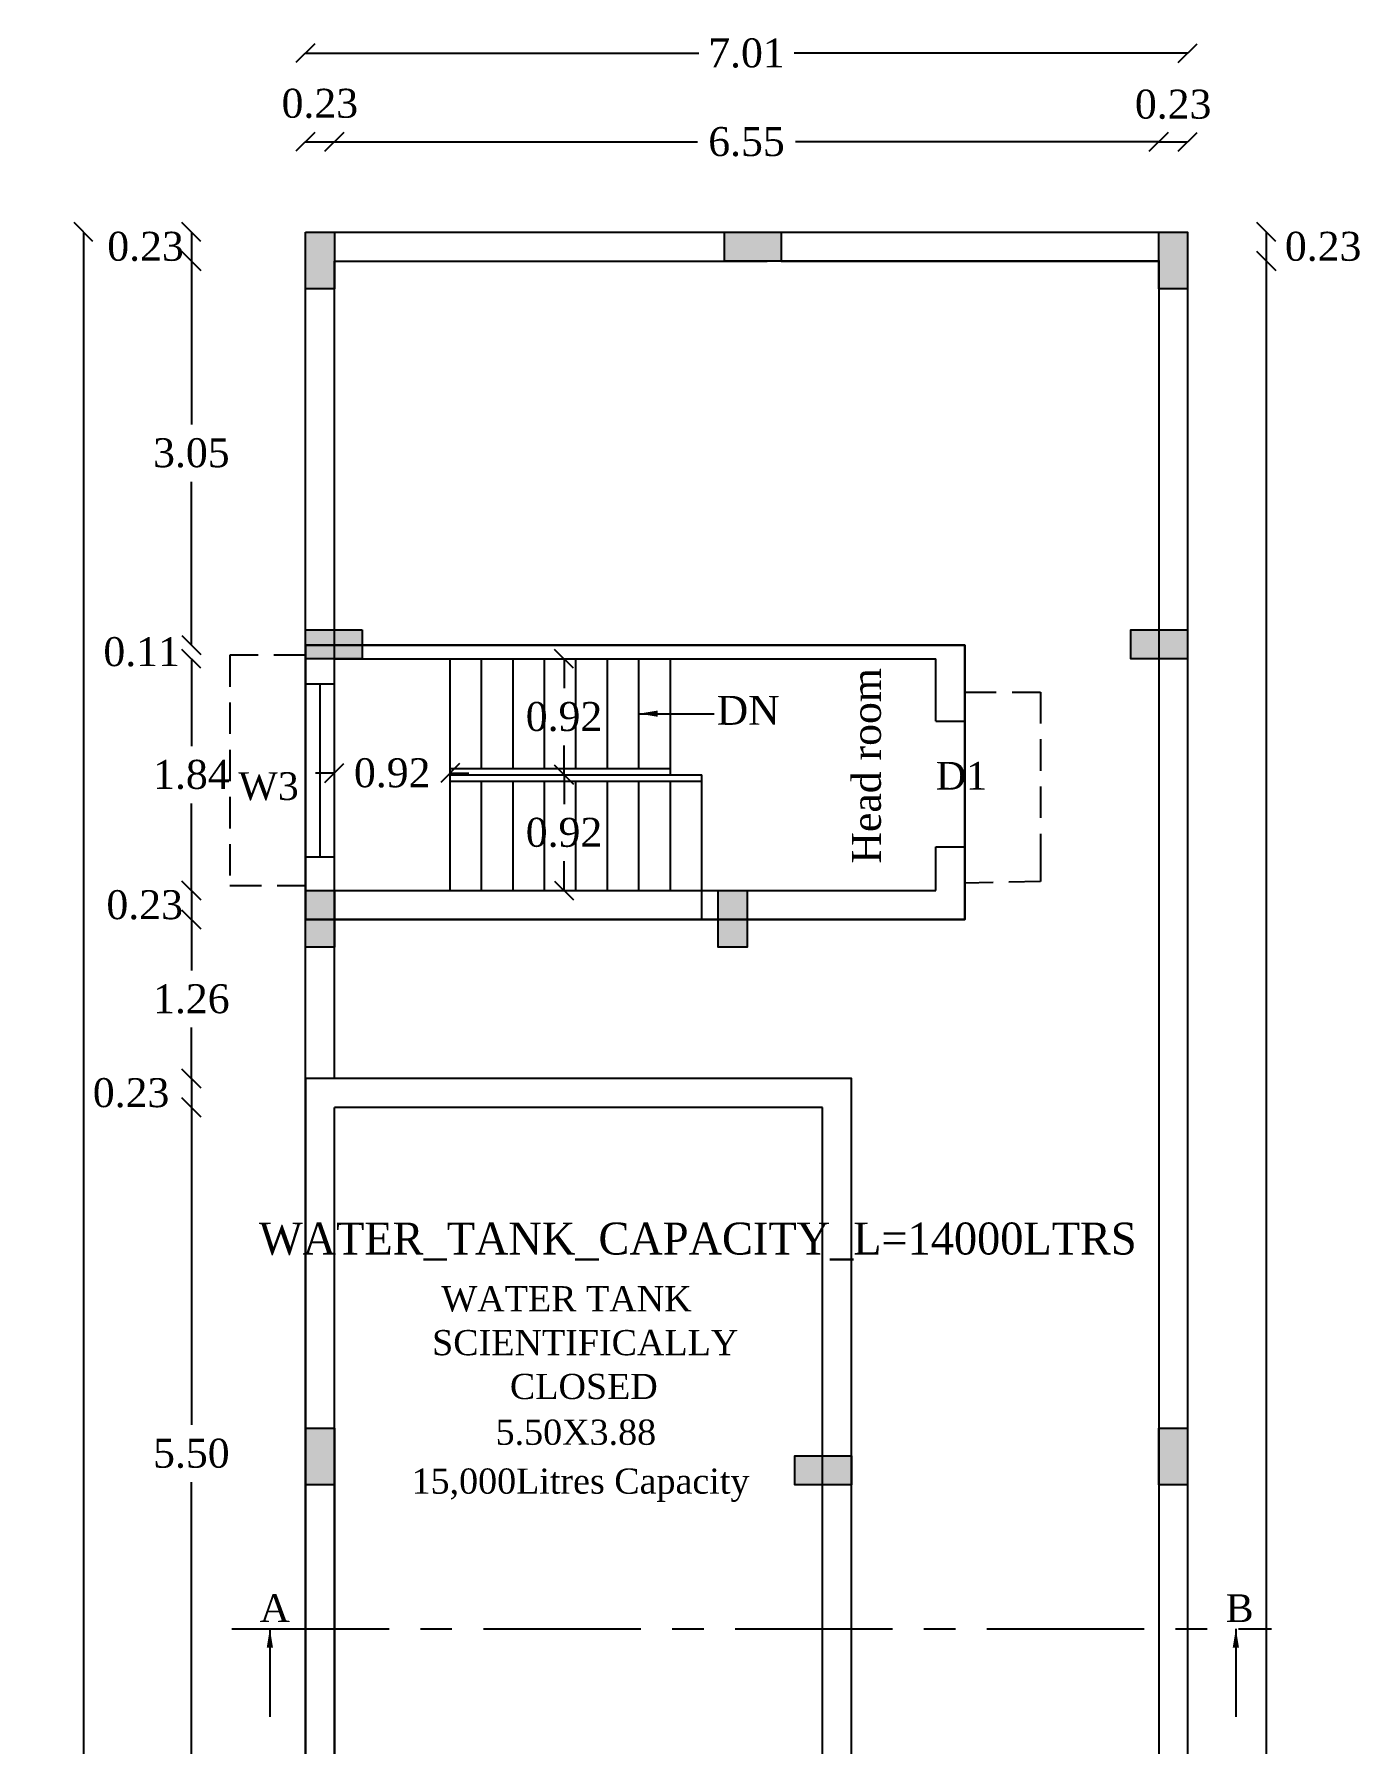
# Model space of a CAD drawing. Header units: metres. Extents: x 7608 to 7792, y -2400 to -2275.
# Drawn here: x 7703.95 to 7714.53, y -2312.57 to -2298.99 of the extents above; entities that cross this region are included whole.
import ezdxf
from ezdxf.enums import TextEntityAlignment as Align

# ---------------------------------------------------------------- set-up
doc = ezdxf.new("R2010")
doc.units = ezdxf.units.M
doc.header["$MEASUREMENT"] = 0
doc.linetypes.add('CENTER', pattern=[2, 1.25, -0.25, 0.25, -0.25])
doc.linetypes.add('HIDDEN', pattern=[0.375, 0.25, -0.125])
for name, color, linetype in [('BLK_1_FLR_5_ROOF_AREA', 7, 'Continuous'), ('BLK_1_STAIR_HEADROOM', 55, 'Continuous'), ('WATER_TANK_CALCULATION', 150, 'Continuous')]:
    doc.layers.add(name, color=color, linetype=linetype)
doc.layers.add('SOLAR_PANEL', color=1, linetype='Continuous', plot=False)
doc.styles.add('ED', font='romantic.ttf', dxfattribs={"width": 0.96})
doc.styles.add('Isa-', font='times.ttf')
doc.styles.add('STYLE2', font='times.ttf')
doc.dimstyles.new('ISO-25', dxfattribs={"dimscale": 0, "dimtxt": 0.23, "dimasz": 0.15, "dimexe": 1.25, "dimexo": 0.625, "dimgap": 0.11, "dimtad": 0, "dimtih": 1, "dimtoh": 1, "dimzin": 1, "dimdsep": 46, "dimtxsty": 'STYLE2', "dimblk": 'OBLIQUE', "dimcen": 0, "dimse1": 1, "dimse2": 1, "dimclrd": 1, "dimclrt": 3, "dimadec": 0, "dimazin": 2, "dimtfac": 1, "dimtix": 1, "dimtofl": 0, "dimtmove": 0, "dimatfit": 3, "dimfxl": 0, "dimtolj": 1, "dimarcsym": 0})

# ---------------------------------------------------------------- blocks, each defined once
blk = doc.blocks.new('_Oblique')
at = {"color": 0, "linetype": 'ByBlock', "lineweight": -2}
blk.add_line((-0.5, -0.5), (0.5, 0.5), dxfattribs=at)
blk = doc.blocks.new('*D258')
at = {"color": 1, "lineweight": -2}
for p, q in [((7706.332, -2304.858), (7706.182, -2304.858)), ((7707.252, -2304.858), (7707.402, -2304.858))]:
    blk.add_line(p, q, dxfattribs=at)
at = {"layer": 'Defpoints', "color": 0}
for p in [(7706.332, -2304.878), (7707.252, -2304.858), (7707.252, -2304.878)]:
    blk.add_point(p, dxfattribs=at)
at = {"color": 1, "lineweight": -2, "xscale": 0.15, "yscale": 0.15, "zscale": 0.15}
blk.add_blockref('_Oblique', (7706.332, -2304.858), dxfattribs=at)
at = {"color": 1, "lineweight": -2, "xscale": 0.15, "yscale": 0.15, "zscale": 0.15, "rotation": 180}
blk.add_blockref('_Oblique', (7707.252, -2304.858), dxfattribs=at)
at = {"color": 3, "insert": (7706.792, -2304.858), "char_height": 0.23, "attachment_point": 5, "style": 'STYLE2'}
blk.add_mtext('\\A1;0.92', dxfattribs=at)
blk = doc.blocks.new('*D259')
at = {"color": 1, "lineweight": -2}
for p, q in [((7708.157, -2304.871), (7708.157, -2305.104)), ((7708.157, -2305.791), (7708.157, -2305.559))]:
    blk.add_line(p, q, dxfattribs=at)
at = {"layer": 'Defpoints', "color": 0}
for p in [(7708.157, -2304.871), (7708.157, -2304.871), (7708.157, -2305.791)]:
    blk.add_point(p, dxfattribs=at)
at = {"color": 1, "lineweight": -2, "xscale": 0.15, "yscale": 0.15, "zscale": 0.15}
for p, rotation in [((7708.157, -2304.871), 90), ((7708.157, -2305.791), 270)]:
    blk.add_blockref('_Oblique', p, dxfattribs=dict(at, rotation=rotation))
at = {"color": 3, "insert": (7708.157, -2305.331), "char_height": 0.23, "attachment_point": 5, "style": 'STYLE2'}
blk.add_mtext('\\A1;0.92', dxfattribs=at)
blk = doc.blocks.new('*D260')
at = {"color": 1, "lineweight": -2}
for p, q in [((7708.157, -2303.951), (7708.157, -2304.184)), ((7708.157, -2304.871), (7708.157, -2304.639))]:
    blk.add_line(p, q, dxfattribs=at)
at = {"layer": 'Defpoints', "color": 0}
for p in [(7708.157, -2303.951), (7708.157, -2303.951), (7708.157, -2304.871)]:
    blk.add_point(p, dxfattribs=at)
at = {"color": 1, "lineweight": -2, "xscale": 0.15, "yscale": 0.15, "zscale": 0.15}
for p, rotation in [((7708.157, -2303.951), 90), ((7708.157, -2304.871), 270)]:
    blk.add_blockref('_Oblique', p, dxfattribs=dict(at, rotation=rotation))
at = {"color": 3, "insert": (7708.157, -2304.411), "char_height": 0.23, "attachment_point": 5, "style": 'STYLE2'}
blk.add_mtext('\\A1;0.92', dxfattribs=at)
blk = doc.blocks.new('*D268')
at = {"color": 1, "lineweight": -2}
blk.add_line((7706.102, -2299.844), (7706.332, -2299.844), dxfattribs=at)
at = {"layer": 'Defpoints', "color": 0}
for p in [(7706.332, -2299.844), (7706.102, -2302.914), (7706.332, -2302.914)]:
    blk.add_point(p, dxfattribs=at)
at = {"color": 1, "lineweight": -2, "xscale": 0.15, "yscale": 0.15, "zscale": 0.15, "rotation": 180}
blk.add_blockref('_Oblique', (7706.102, -2299.844), dxfattribs=at)
at = {"color": 1, "lineweight": -2, "xscale": 0.15, "yscale": 0.15, "zscale": 0.15}
blk.add_blockref('_Oblique', (7706.332, -2299.844), dxfattribs=at)
at = {"color": 3, "insert": (7706.217, -2299.54), "char_height": 0.23, "attachment_point": 5, "style": 'STYLE2'}
blk.add_mtext('\\A1;0.23', dxfattribs=at)
blk = doc.blocks.new('*D269')
at = {"color": 1, "lineweight": -2}
for p, q in [((7706.332, -2299.844), (7709.218, -2299.844)), ((7712.882, -2299.844), (7709.996, -2299.844))]:
    blk.add_line(p, q, dxfattribs=at)
at = {"layer": 'Defpoints', "color": 0}
for p in [(7712.882, -2299.844), (7712.882, -2302.356), (7706.332, -2302.914)]:
    blk.add_point(p, dxfattribs=at)
at = {"color": 1, "lineweight": -2, "xscale": 0.15, "yscale": 0.15, "zscale": 0.15, "rotation": 180}
blk.add_blockref('_Oblique', (7706.332, -2299.844), dxfattribs=at)
at = {"color": 1, "lineweight": -2, "xscale": 0.15, "yscale": 0.15, "zscale": 0.15}
blk.add_blockref('_Oblique', (7712.882, -2299.844), dxfattribs=at)
at = {"color": 3, "insert": (7709.607, -2299.844), "char_height": 0.23, "attachment_point": 5, "style": 'STYLE2'}
blk.add_mtext('\\A1;6.55', dxfattribs=at)
blk = doc.blocks.new('*D270')
at = {"color": 1, "lineweight": -2}
blk.add_line((7712.882, -2299.844), (7713.112, -2299.844), dxfattribs=at)
at = {"layer": 'Defpoints', "color": 0}
for p in [(7713.112, -2299.844), (7712.882, -2302.356), (7713.112, -2302.369)]:
    blk.add_point(p, dxfattribs=at)
at = {"color": 1, "lineweight": -2, "xscale": 0.15, "yscale": 0.15, "zscale": 0.15, "rotation": 180}
blk.add_blockref('_Oblique', (7712.882, -2299.844), dxfattribs=at)
at = {"color": 1, "lineweight": -2, "xscale": 0.15, "yscale": 0.15, "zscale": 0.15}
blk.add_blockref('_Oblique', (7713.112, -2299.844), dxfattribs=at)
at = {"color": 3, "insert": (7712.997, -2299.547), "char_height": 0.23, "attachment_point": 5, "style": 'STYLE2'}
blk.add_mtext('\\A1;0.23', dxfattribs=at)
blk = doc.blocks.new('*D271')
at = {"color": 1, "lineweight": -2}
for p, q in [((7706.102, -2299.14), (7709.227, -2299.14)), ((7713.112, -2299.14), (7709.987, -2299.14))]:
    blk.add_line(p, q, dxfattribs=at)
at = {"layer": 'Defpoints', "color": 0}
for p in [(7713.112, -2299.14), (7706.102, -2303.2), (7713.112, -2303.2)]:
    blk.add_point(p, dxfattribs=at)
at = {"color": 1, "lineweight": -2, "xscale": 0.15, "yscale": 0.15, "zscale": 0.15, "rotation": 180}
blk.add_blockref('_Oblique', (7706.102, -2299.14), dxfattribs=at)
at = {"color": 1, "lineweight": -2, "xscale": 0.15, "yscale": 0.15, "zscale": 0.15}
blk.add_blockref('_Oblique', (7713.112, -2299.14), dxfattribs=at)
at = {"color": 3, "insert": (7709.607, -2299.14), "char_height": 0.23, "attachment_point": 5, "style": 'STYLE2'}
blk.add_mtext('\\A1;7.01', dxfattribs=at)
blk = doc.blocks.new('*D272')
at = {"color": 1, "lineweight": -2}
blk.add_line((7705.196, -2300.561), (7705.196, -2300.791), dxfattribs=at)
at = {"layer": 'Defpoints', "color": 0}
for p in [(7706.909, -2300.561), (7705.196, -2300.791), (7706.909, -2300.791)]:
    blk.add_point(p, dxfattribs=at)
at = {"color": 1, "lineweight": -2, "xscale": 0.15, "yscale": 0.15, "zscale": 0.15}
for p, rotation in [((7705.196, -2300.561), 90), ((7705.196, -2300.791), 270)]:
    blk.add_blockref('_Oblique', p, dxfattribs=dict(at, rotation=rotation))
at = {"color": 3, "insert": (7704.832, -2300.676), "char_height": 0.23, "attachment_point": 5, "style": 'STYLE2'}
blk.add_mtext('\\A1;0.23', dxfattribs=at)
blk = doc.blocks.new('*D273')
at = {"color": 1, "lineweight": -2}
for p, q in [((7705.196, -2300.791), (7705.196, -2302.089)), ((7705.196, -2303.841), (7705.196, -2302.544))]:
    blk.add_line(p, q, dxfattribs=at)
at = {"layer": 'Defpoints', "color": 0}
for p in [(7706.909, -2300.791), (7705.196, -2303.841), (7706.602, -2303.841)]:
    blk.add_point(p, dxfattribs=at)
at = {"color": 1, "lineweight": -2, "xscale": 0.15, "yscale": 0.15, "zscale": 0.15}
for p, rotation in [((7705.196, -2300.791), 90), ((7705.196, -2303.841), 270)]:
    blk.add_blockref('_Oblique', p, dxfattribs=dict(at, rotation=rotation))
at = {"color": 3, "insert": (7705.196, -2302.316), "char_height": 0.23, "attachment_point": 5, "style": 'STYLE2'}
blk.add_mtext('\\A1;3.05', dxfattribs=at)
blk = doc.blocks.new('*D274')
at = {"color": 1, "lineweight": -2}
for p, q in [((7705.196, -2303.841), (7705.196, -2303.691)), ((7705.196, -2303.951), (7705.196, -2304.101))]:
    blk.add_line(p, q, dxfattribs=at)
at = {"layer": 'Defpoints', "color": 0}
for p in [(7705.196, -2303.951), (7706.602, -2303.841), (7706.607, -2303.951)]:
    blk.add_point(p, dxfattribs=at)
at = {"color": 1, "lineweight": -2, "xscale": 0.15, "yscale": 0.15, "zscale": 0.15}
for p, rotation in [((7705.196, -2303.841), 270), ((7705.196, -2303.951), 90)]:
    blk.add_blockref('_Oblique', p, dxfattribs=dict(at, rotation=rotation))
at = {"color": 3, "insert": (7704.801, -2303.896), "char_height": 0.23, "attachment_point": 5, "style": 'STYLE2'}
blk.add_mtext('\\A1;0.11', dxfattribs=at)
blk = doc.blocks.new('*D275')
at = {"color": 1, "lineweight": -2}
for p, q in [((7705.196, -2303.951), (7705.196, -2304.644)), ((7705.196, -2305.791), (7705.196, -2305.099))]:
    blk.add_line(p, q, dxfattribs=at)
at = {"layer": 'Defpoints', "color": 0}
for p in [(7706.607, -2303.951), (7705.196, -2305.791), (7706.942, -2305.791)]:
    blk.add_point(p, dxfattribs=at)
at = {"color": 1, "lineweight": -2, "xscale": 0.15, "yscale": 0.15, "zscale": 0.15}
for p, rotation in [((7705.196, -2303.951), 90), ((7705.196, -2305.791), 270)]:
    blk.add_blockref('_Oblique', p, dxfattribs=dict(at, rotation=rotation))
at = {"color": 3, "insert": (7705.196, -2304.871), "char_height": 0.23, "attachment_point": 5, "style": 'STYLE2'}
blk.add_mtext('\\A1;1.84', dxfattribs=at)
blk = doc.blocks.new('*D276')
at = {"color": 1, "lineweight": -2}
blk.add_line((7705.196, -2305.791), (7705.196, -2306.021), dxfattribs=at)
at = {"layer": 'Defpoints', "color": 0}
for p in [(7706.942, -2305.791), (7705.196, -2306.021), (7706.95, -2306.021)]:
    blk.add_point(p, dxfattribs=at)
at = {"color": 1, "lineweight": -2, "xscale": 0.15, "yscale": 0.15, "zscale": 0.15}
for p, rotation in [((7705.196, -2305.791), 90), ((7705.196, -2306.021), 270)]:
    blk.add_blockref('_Oblique', p, dxfattribs=dict(at, rotation=rotation))
at = {"color": 3, "insert": (7704.825, -2305.906), "char_height": 0.23, "attachment_point": 5, "style": 'STYLE2'}
blk.add_mtext('\\A1;0.23', dxfattribs=at)
blk = doc.blocks.new('*D277')
at = {"color": 1, "lineweight": -2}
for p, q in [((7705.196, -2306.021), (7705.196, -2306.425)), ((7705.196, -2307.284), (7705.196, -2306.88))]:
    blk.add_line(p, q, dxfattribs=at)
at = {"layer": 'Defpoints', "color": 0}
for p in [(7706.95, -2306.021), (7705.196, -2307.284), (7707.248, -2307.284)]:
    blk.add_point(p, dxfattribs=at)
at = {"color": 1, "lineweight": -2, "xscale": 0.15, "yscale": 0.15, "zscale": 0.15}
for p, rotation in [((7705.196, -2306.021), 90), ((7705.196, -2307.284), 270)]:
    blk.add_blockref('_Oblique', p, dxfattribs=dict(at, rotation=rotation))
at = {"color": 3, "insert": (7705.196, -2306.653), "char_height": 0.23, "attachment_point": 5, "style": 'STYLE2'}
blk.add_mtext('\\A1;1.26', dxfattribs=at)
blk = doc.blocks.new('*D278')
at = {"color": 1, "lineweight": -2}
blk.add_line((7705.196, -2307.284), (7705.196, -2307.514), dxfattribs=at)
at = {"layer": 'Defpoints', "color": 0}
for p in [(7707.248, -2307.284), (7705.196, -2307.514), (7707.248, -2307.514)]:
    blk.add_point(p, dxfattribs=at)
at = {"color": 1, "lineweight": -2, "xscale": 0.15, "yscale": 0.15, "zscale": 0.15}
for p, rotation in [((7705.196, -2307.284), 90), ((7705.196, -2307.514), 270)]:
    blk.add_blockref('_Oblique', p, dxfattribs=dict(at, rotation=rotation))
at = {"color": 3, "insert": (7704.717, -2307.399), "char_height": 0.23, "attachment_point": 5, "style": 'STYLE2'}
blk.add_mtext('\\A1;0.23', dxfattribs=at)
blk = doc.blocks.new('*D279')
at = {"color": 1, "lineweight": -2}
for p, q in [((7705.196, -2307.514), (7705.196, -2310.035)), ((7705.196, -2313.011), (7705.196, -2310.49))]:
    blk.add_line(p, q, dxfattribs=at)
at = {"layer": 'Defpoints', "color": 0}
for p in [(7707.248, -2307.514), (7705.196, -2313.011), (7707.766, -2313.011)]:
    blk.add_point(p, dxfattribs=at)
at = {"color": 1, "lineweight": -2, "xscale": 0.15, "yscale": 0.15, "zscale": 0.15}
for p, rotation in [((7705.196, -2307.514), 90), ((7705.196, -2313.011), 270)]:
    blk.add_blockref('_Oblique', p, dxfattribs=dict(at, rotation=rotation))
at = {"color": 3, "insert": (7705.196, -2310.263), "char_height": 0.23, "attachment_point": 5, "style": 'STYLE2'}
blk.add_mtext('\\A1;5.50', dxfattribs=at)
blk = doc.blocks.new('*D283')
at = {"color": 1, "lineweight": -2}
for p, q in [((7704.339, -2300.561), (7704.339, -2315.804)), ((7704.339, -2331.501), (7704.339, -2316.259))]:
    blk.add_line(p, q, dxfattribs=at)
at = {"layer": 'Defpoints', "color": 0}
for p in [(7704.339, -2300.561), (7708.783, -2300.561), (7708.783, -2331.501)]:
    blk.add_point(p, dxfattribs=at)
at = {"color": 1, "lineweight": -2, "xscale": 0.15, "yscale": 0.15, "zscale": 0.15}
for p, rotation in [((7704.339, -2300.561), 90), ((7704.339, -2331.501), 270)]:
    blk.add_blockref('_Oblique', p, dxfattribs=dict(at, rotation=rotation))
at = {"color": 3, "insert": (7704.339, -2316.031), "char_height": 0.23, "attachment_point": 5, "style": 'STYLE2'}
blk.add_mtext('\\A1;30.94', dxfattribs=at)
blk = doc.blocks.new('*D288')
at = {"color": 1, "lineweight": -2}
blk.add_line((7713.737, -2300.561), (7713.737, -2300.791), dxfattribs=at)
at = {"layer": 'Defpoints', "color": 0}
for p in [(7712.048, -2300.561), (7712.048, -2300.791), (7713.737, -2300.791)]:
    blk.add_point(p, dxfattribs=at)
at = {"color": 1, "lineweight": -2, "xscale": 0.15, "yscale": 0.15, "zscale": 0.15}
for p, rotation in [((7713.737, -2300.561), 90), ((7713.737, -2300.791), 270)]:
    blk.add_blockref('_Oblique', p, dxfattribs=dict(at, rotation=rotation))
at = {"color": 3, "insert": (7714.189, -2300.676), "char_height": 0.23, "attachment_point": 5, "style": 'STYLE2'}
blk.add_mtext('\\A1;0.23', dxfattribs=at)
blk = doc.blocks.new('*D289')
at = {"color": 1, "lineweight": -2}
for p, q in [((7713.737, -2300.791), (7713.737, -2315.804)), ((7713.737, -2331.271), (7713.737, -2316.259))]:
    blk.add_line(p, q, dxfattribs=at)
at = {"layer": 'Defpoints', "color": 0}
for p in [(7712.048, -2300.791), (7712.408, -2331.271), (7713.737, -2331.271)]:
    blk.add_point(p, dxfattribs=at)
at = {"color": 1, "lineweight": -2, "xscale": 0.15, "yscale": 0.15, "zscale": 0.15}
for p, rotation in [((7713.737, -2300.791), 90), ((7713.737, -2331.271), 270)]:
    blk.add_blockref('_Oblique', p, dxfattribs=dict(at, rotation=rotation))
at = {"color": 3, "insert": (7713.737, -2316.031), "char_height": 0.23, "attachment_point": 5, "style": 'STYLE2'}
blk.add_mtext('\\A1;30.48', dxfattribs=at)
blk = doc.blocks.new('*D291')
at = {"color": 1, "lineweight": -2}
for p, q in [((7714.868, -2300.561), (7714.868, -2315.804)), ((7714.868, -2331.501), (7714.868, -2316.259))]:
    blk.add_line(p, q, dxfattribs=at)
at = {"layer": 'Defpoints', "color": 0}
for p in [(7711.382, -2300.561), (7711.382, -2331.501), (7714.868, -2331.501)]:
    blk.add_point(p, dxfattribs=at)
at = {"color": 1, "lineweight": -2, "xscale": 0.15, "yscale": 0.15, "zscale": 0.15}
for p, rotation in [((7714.868, -2300.561), 90), ((7714.868, -2331.501), 270)]:
    blk.add_blockref('_Oblique', p, dxfattribs=dict(at, rotation=rotation))
at = {"color": 3, "insert": (7714.868, -2316.031), "char_height": 0.23, "attachment_point": 5, "style": 'STYLE2'}
blk.add_mtext('\\A1;30.94', dxfattribs=at)

msp = doc.modelspace()

# ---------------------------------------------------------------- hatches: boundary and pattern name
h = msp.add_hatch(color=5)
h.dxf.hatch_style = 1
h.paths.add_polyline_path([(7706.10207, -2301.01125), (7706.33207, -2301.01125), (7706.33207, -2300.56125), (7706.10207, -2300.56125)])
h = msp.add_hatch(color=5)
h.dxf.hatch_style = 1
h.paths.add_polyline_path([(7709.43207, -2300.56125), (7709.43207, -2300.79125), (7709.88207, -2300.79125), (7709.88207, -2300.56125)])
h = msp.add_hatch(color=5)
h.dxf.hatch_style = 1
h.paths.add_polyline_path([(7712.88207, -2301.01125), (7713.11207, -2301.01125), (7713.11207, -2300.56125), (7712.88207, -2300.56125)])
h = msp.add_hatch(color=5)
h.dxf.hatch_style = 1
h.paths.add_polyline_path([(7706.10207, -2303.72125), (7706.10207, -2303.95125), (7706.55207, -2303.95125), (7706.55207, -2303.72125)])
h = msp.add_hatch(color=5)
h.dxf.hatch_style = 1
h.paths.add_polyline_path([(7712.66207, -2303.72125), (7712.66207, -2303.95125), (7713.11207, -2303.95125), (7713.11207, -2303.72125)])
h = msp.add_hatch(color=5)
h.dxf.hatch_style = 1
h.paths.add_polyline_path([(7706.10207, -2306.24125), (7706.33207, -2306.24125), (7706.33207, -2305.79125), (7706.10207, -2305.79125)])
h = msp.add_hatch(color=5)
h.dxf.hatch_style = 1
h.paths.add_polyline_path([(7709.38207, -2306.24125), (7709.61207, -2306.24125), (7709.61207, -2305.79125), (7709.38207, -2305.79125)])
h = msp.add_hatch(color=5)
h.dxf.hatch_style = 1
h.paths.add_polyline_path([(7706.10207, -2310.51125), (7706.33207, -2310.51125), (7706.33207, -2310.06125), (7706.10207, -2310.06125)])
h = msp.add_hatch(color=5)
h.dxf.hatch_style = 1
h.paths.add_polyline_path([(7712.88207, -2310.51125), (7713.11207, -2310.51125), (7713.11207, -2310.06125), (7712.88207, -2310.06125)])
h = msp.add_hatch(color=5)
h.dxf.hatch_style = 1
h.paths.add_polyline_path([(7709.99207, -2310.28125), (7709.99207, -2310.51125), (7710.44207, -2310.51125), (7710.44207, -2310.28125)])

# ---------------------------------------------------------------- linework, layer by layer
for p, q in [((7706.33207, -2300.79125), (7708.39207, -2300.79125)), ((7706.33207, -2300.79125), (7709.77207, -2300.79125)), ((7706.33207, -2303.84125), (7706.33207, -2300.79125)), ((7709.88207, -2300.79125), (7712.88207, -2300.79125)), ((7712.88207, -2300.79125), (7712.88207, -2310.40125)), ((7706.33207, -2307.28429), (7706.33207, -2302.90125)), ((7706.33207, -2303.84125), (7708.39207, -2303.84125)), ((7706.33207, -2303.95125), (7708.50207, -2303.95125)), ((7707.25207, -2305.79125), (7707.25207, -2303.95125)), ((7707.50207, -2304.82125), (7707.50207, -2303.95125)), ((7707.75207, -2304.82125), (7707.75207, -2303.95125)), ((7708.00207, -2304.82125), (7708.00207, -2303.95125)), ((7708.11207, -2303.95125), (7708.50207, -2303.95125)), ((7708.25207, -2304.82125), (7708.25207, -2303.95125)), ((7708.39207, -2303.84125), (7708.50207, -2303.84125)), ((7708.39207, -2303.84125), (7708.39207, -2303.84125)), ((7708.44707, -2303.84125), (7709.77207, -2303.84125)), ((7708.50207, -2304.82125), (7708.50207, -2303.95125)), ((7708.50207, -2303.95125), (7709.77207, -2303.95125)), ((7708.75207, -2304.82125), (7708.75207, -2303.95125)), ((7709.00207, -2304.87125), (7709.00207, -2303.95125)), ((7709.77207, -2303.84125), (7709.88207, -2303.84125)), ((7709.77207, -2303.95125), (7711.11207, -2303.95125)), ((7709.88207, -2303.84125), (7711.34207, -2303.84125)), ((7711.11207, -2304.44473), (7711.11207, -2303.95125)), ((7711.34207, -2304.44473), (7711.34207, -2303.84125)), ((7707.25207, -2304.82125), (7709.00207, -2304.82125)), ((7707.25207, -2304.87125), (7709.25207, -2304.87125)), ((7709.25207, -2306.02125), (7709.25207, -2304.87125)), ((7707.25207, -2304.92125), (7709.25207, -2304.92125)), ((7707.50207, -2305.79125), (7707.50207, -2304.92125)), ((7707.75207, -2305.79125), (7707.75207, -2304.92125)), ((7708.00207, -2305.79125), (7708.00207, -2304.92125)), ((7708.25207, -2305.79125), (7708.25207, -2304.92125)), ((7708.50207, -2305.79125), (7708.50207, -2304.92125)), ((7708.75207, -2305.79125), (7708.75207, -2304.92125)), ((7709.00207, -2305.79125), (7709.00207, -2304.92125)), ((7711.11207, -2305.79125), (7711.11207, -2305.44473)), ((7711.34207, -2306.02125), (7711.34207, -2305.44473)), ((7706.33207, -2305.79125), (7708.00207, -2305.79125)), ((7706.33207, -2305.79125), (7711.11207, -2305.79125)), ((7706.33207, -2306.02125), (7708.33207, -2306.02125)), ((7706.33207, -2306.02125), (7711.34207, -2306.02125)), ((7706.33207, -2318.35125), (7706.33207, -2307.51429)), ((7706.33207, -2310.06125), (7706.33207, -2307.51429)), ((7712.88207, -2310.51125), (7712.88207, -2312.67125))]:
    msp.add_line(p, q)
at = {"color": 2}
for p, q in [((7706.21707, -2304.15223), (7706.21707, -2305.52223)), ((7711.11207, -2304.44473), (7711.34207, -2304.44473)), ((7711.11207, -2305.44473), (7711.34207, -2305.44473)), ((7710.44207, -2307.28429), (7706.10207, -2307.28429)), ((7710.44207, -2313.24125), (7710.44207, -2307.28429)), ((7710.21207, -2307.51429), (7706.33207, -2307.51429)), ((7710.21207, -2313.01125), (7710.21207, -2307.51429)), ((7706.10207, -2310.28125), (7706.10207, -2313.24125)), ((7706.33207, -2310.51125), (7706.33207, -2313.01125))]:
    msp.add_line(p, q, dxfattribs=at)
at = {"color": 2, "linetype": 'CENTER'}
msp.add_line((7705.51673, -2311.65447), (7713.77805, -2311.65447), dxfattribs=at)
msp.add_lwpolyline([(7706.10207, -2300.56125), (7713.11207, -2300.56125), (7713.11207, -2331.50125), (7706.10207, -2331.50125)], close=True)
at = {"color": 5}
for points in [[(7706.10207, -2300.56125), (7706.33207, -2300.56125), (7706.33207, -2301.01125), (7706.10207, -2301.01125)], [(7709.88207, -2300.56125), (7709.88207, -2300.79125), (7709.43207, -2300.79125), (7709.43207, -2300.56125)], [(7712.88207, -2300.56125), (7713.11207, -2300.56125), (7713.11207, -2301.01125), (7712.88207, -2301.01125)], [(7706.55207, -2303.72125), (7706.55207, -2303.95125), (7706.10207, -2303.95125), (7706.10207, -2303.72125)], [(7713.11207, -2303.72125), (7713.11207, -2303.95125), (7712.66207, -2303.95125), (7712.66207, -2303.72125)], [(7706.10207, -2305.79125), (7706.33207, -2305.79125), (7706.33207, -2306.24125), (7706.10207, -2306.24125)], [(7709.38207, -2305.79125), (7709.61207, -2305.79125), (7709.61207, -2306.24125), (7709.38207, -2306.24125)], [(7706.10207, -2310.06125), (7706.33207, -2310.06125), (7706.33207, -2310.51125), (7706.10207, -2310.51125)], [(7712.88207, -2310.06125), (7713.11207, -2310.06125), (7713.11207, -2310.51125), (7712.88207, -2310.51125)], [(7710.44207, -2310.28125), (7710.44207, -2310.51125), (7709.99207, -2310.51125), (7709.99207, -2310.28125)]]:
    msp.add_lwpolyline(points, close=True, dxfattribs=at)
at = {"color": 2, "linetype": 'HIDDEN'}
for points in [[(7706.10207, -2303.92223), (7705.50207, -2303.92223), (7705.50207, -2305.75223), (7706.10207, -2305.75223)], [(7711.34207, -2304.44473), (7711.34207, -2304.21473), (7711.94207, -2304.21473), (7711.94207, -2305.49051), (7711.94207, -2305.72051), (7711.34207, -2305.73299)]]:
    msp.add_lwpolyline(points, dxfattribs=at)
at = {"color": 7}
msp.add_lwpolyline([(7711.34207, -2306.02125), (7706.10207, -2306.02125), (7706.10207, -2303.84125), (7711.34207, -2303.84125)], close=True, dxfattribs=at)
at = {"color": 2}
msp.add_lwpolyline([(7706.10207, -2305.52223), (7706.33207, -2305.52223), (7706.33207, -2304.15223), (7706.10207, -2304.15223)], close=True, dxfattribs=at)
at = {"layer": 'BLK_1_FLR_5_ROOF_AREA', "color": 54}
msp.add_lwpolyline([(7706.10207, -2300.56125), (7713.11207, -2300.56125), (7713.11207, -2331.50125), (7706.10207, -2331.50125)], close=True, dxfattribs=at)
at = {"layer": 'BLK_1_STAIR_HEADROOM', "color": 1}
msp.add_lwpolyline([(7711.34207, -2303.84125), (7706.10207, -2303.84125), (7706.10207, -2306.02125), (7711.34207, -2306.02125)], close=True, dxfattribs=at)
at = {"layer": 'SOLAR_PANEL', "color": 3}
msp.add_lwpolyline([(7706.33207, -2300.79125), (7712.88207, -2300.78625), (7712.88413, -2313.24125), (7710.44207, -2313.24125), (7710.44207, -2307.28429), (7706.33207, -2307.28429), (7706.33207, -2306.02125), (7711.34207, -2306.02125), (7711.34207, -2303.84125), (7706.33207, -2303.84125)], close=True, dxfattribs=at)
at = {"layer": 'WATER_TANK_CALCULATION', "linetype": 'ByBlock'}
msp.add_lwpolyline([(7710.44207, -2307.28429), (7706.10207, -2307.28429), (7706.10207, -2313.24125), (7710.44207, -2313.24125)], close=True, dxfattribs=at)

# ---------------------------------------------------------------- texts
at = {"color": 6, "style": 'Isa-'}
msp.add_text('Head room', height=0.23, rotation=90, dxfattribs=at).set_placement((7710.67463, -2305.57747))
for s, height, p in [('DN', 0.23, (7709.36927, -2304.47469)), ('5.50X3.88', 0.2, (7707.61339, -2310.19373))]:
    msp.add_text(s, height=height, dxfattribs=at).set_placement(p)
at = {"color": 2, "style": 'Isa-'}
for s, p in [('D1', (7711.11207, -2304.98955)), ('W3', (7705.56959, -2305.07149))]:
    msp.add_text(s, height=0.22, dxfattribs=at).set_placement(p)
at = {"color": 4, "style": 'Isa-'}
msp.add_text('WATER TANK', height=0.2, dxfattribs=at).set_placement((7707.18257, -2309.13347))
at = {"color": 3, "style": 'STYLE2'}
for s, p in [('SCIENTIFICALLY', (7708.32549, -2309.48221)), ('CLOSED', (7708.31444, -2309.83016))]:
    msp.add_text(s, height=0.2, dxfattribs=at).set_placement(p, align=Align.CENTER)
at = {"color": 6, "style": 'STYLE2'}
msp.add_text('15,000Litres Capacity', height=0.2, dxfattribs=at).set_placement((7708.28778, -2310.58212), align=Align.CENTER)
at = {"color": 2, "linetype": 'HIDDEN', "style": 'Isa-'}
for s, p in [('A', (7705.73898, -2311.6014)), ('B', (7713.41458, -2311.6014))]:
    msp.add_text(s, height=0.22, dxfattribs=at).set_placement(p)
at = {"layer": 'WATER_TANK_CALCULATION', "linetype": 'ByBlock', "insert": (7705.73281, -2308.42853), "char_height": 0.2537879, "attachment_point": 1, "style": 'ED'}
msp.add_mtext_dynamic_manual_height_columns('WATER_TANK_CAPACITY_L=14000LTRS', width=6.8667001, gutter_width=1.26894, heights=[0], dxfattribs=at)

# ---------------------------------------------------------------- dimensions: what is measured, and where the dimension line sits
at = {"color": 7}
for base, p1, p2, override, picture, middle in [((7713.11207, -2299.13992), (7706.10207, -2303.19997), (7713.11207, -2303.19997), {"dimscale": 1}, '*D271', (7709.60707, -2299.13992)), ((7712.88207, -2299.84405), (7706.33207, -2302.91401), (7712.88207, -2302.35632), {"dimscale": 1, "dimtmove": 1}, '*D269', (7709.60707, -2299.84405))]:
    dim = msp.add_linear_dim(base=base, p1=p1, p2=p2, dimstyle='ISO-25', override=override, dxfattribs=at)
    dim.commit()
    dim.dimension.update_dxf_attribs({"geometry": picture, "text_midpoint": middle})
for base, p1, p2, picture, middle in [((7706.33207, -2299.84405), (7706.10207, -2302.91401), (7706.33207, -2302.91401), '*D268', (7706.21707, -2299.54017)), ((7713.11207, -2299.84405), (7712.88207, -2302.35632), (7713.11207, -2302.36938), '*D270', (7712.99707, -2299.54698))]:
    dim = msp.add_linear_dim(base=base, p1=p1, p2=p2, dimstyle='ISO-25', override={"dimscale": 1, "dimtmove": 2}, dxfattribs=at)
    dim.commit()
    dim.dimension.update_dxf_attribs({"geometry": picture, "text_midpoint": middle, "dimtype": 160})
for base, p1, p2, override, picture, middle in [((7704.33893, -2300.56125), (7708.78345, -2331.50125), (7708.78345, -2300.56125), {"dimscale": 1}, '*D283', (7704.33893, -2316.03125)), ((7714.86821, -2331.50125), (7711.38207, -2300.56125), (7711.38207, -2331.50125), {"dimscale": 1}, '*D291', (7714.86821, -2316.03125)), ((7705.19623, -2303.84125), (7706.90934, -2300.79125), (7706.60178, -2303.84125), {"dimscale": 1, "dimtmove": 1}, '*D273', (7705.19623, -2302.31625)), ((7713.73684, -2331.27125), (7712.04777, -2300.79125), (7712.40796, -2331.27125), {"dimscale": 1, "dimtmove": 1}, '*D289', (7713.73684, -2316.03125)), ((7705.19623, -2305.79125), (7706.60685, -2303.95125), (7706.94213, -2305.79125), {"dimscale": 1, "dimtmove": 1}, '*D275', (7705.19623, -2304.87125)), ((7705.19623, -2307.28429), (7706.95024, -2306.02125), (7707.24811, -2307.28429), {"dimscale": 1, "dimtmove": 1}, '*D277', (7705.19623, -2306.65277)), ((7705.19623, -2313.01125), (7707.24811, -2307.51429), (7707.7662, -2313.01125), {"dimscale": 1, "dimtmove": 1}, '*D279', (7705.19623, -2310.26277))]:
    dim = msp.add_linear_dim(base=base, p1=p1, p2=p2, angle=90, dimstyle='ISO-25', override=override, dxfattribs=at)
    dim.commit()
    dim.dimension.update_dxf_attribs({"geometry": picture, "text_midpoint": middle})
for base, p1, p2, picture, middle in [((7705.19623, -2300.79125), (7706.90934, -2300.56125), (7706.90934, -2300.79125), '*D272', (7704.83202, -2300.67625)), ((7713.73684, -2300.79125), (7712.04777, -2300.56125), (7712.04777, -2300.79125), '*D288', (7714.18899, -2300.67625)), ((7705.19623, -2303.95125), (7706.60178, -2303.84125), (7706.60685, -2303.95125), '*D274', (7704.80096, -2303.89625)), ((7705.19623, -2306.02125), (7706.94213, -2305.79125), (7706.95024, -2306.02125), '*D276', (7704.82544, -2305.90625)), ((7705.19623, -2307.51429), (7707.24811, -2307.28429), (7707.24811, -2307.51429), '*D278', (7704.71734, -2307.39929))]:
    dim = msp.add_linear_dim(base=base, p1=p1, p2=p2, angle=90, dimstyle='ISO-25', override={"dimscale": 1, "dimtmove": 2}, dxfattribs=at)
    dim.commit()
    dim.dimension.update_dxf_attribs({"geometry": picture, "text_midpoint": middle, "dimtype": 160})
at = {"color": 2}
for base, p1, p2, picture, middle in [((7708.15729, -2303.95125), (7708.15729, -2304.87125), (7708.15729, -2303.95125), '*D260', (7708.15729, -2304.41125)), ((7708.15729, -2304.87125), (7708.15729, -2305.79125), (7708.15729, -2304.87125), '*D259', (7708.15729, -2305.33125))]:
    dim = msp.add_linear_dim(base=base, p1=p1, p2=p2, angle=90, dimstyle='ISO-25', override={"dimscale": 1}, dxfattribs=at)
    dim.commit()
    dim.dimension.update_dxf_attribs({"geometry": picture, "text_midpoint": middle})
dim = msp.add_linear_dim(base=(7707.25207, -2304.85819), p1=(7706.33207, -2304.87807), p2=(7707.25207, -2304.87807), dimstyle='ISO-25', override={"dimscale": 1}, dxfattribs=at)
dim.commit()
dim.dimension.update_dxf_attribs({"geometry": '*D258', "text_midpoint": (7706.79207, -2304.85819)})

# ---------------------------------------------------------------- leaders
for points in [[(7708.75207, -2304.38625), (7709.3513, -2304.38625)], [(7705.81977, -2311.65447), (7705.81977, -2312.35483)], [(7713.49537, -2311.65447), (7713.49537, -2312.35483)]]:
    msp.add_leader(points, dimstyle='ISO-25', override={"dimscale": 1}, dxfattribs=at)

doc.saveas('drawing.dxf')
